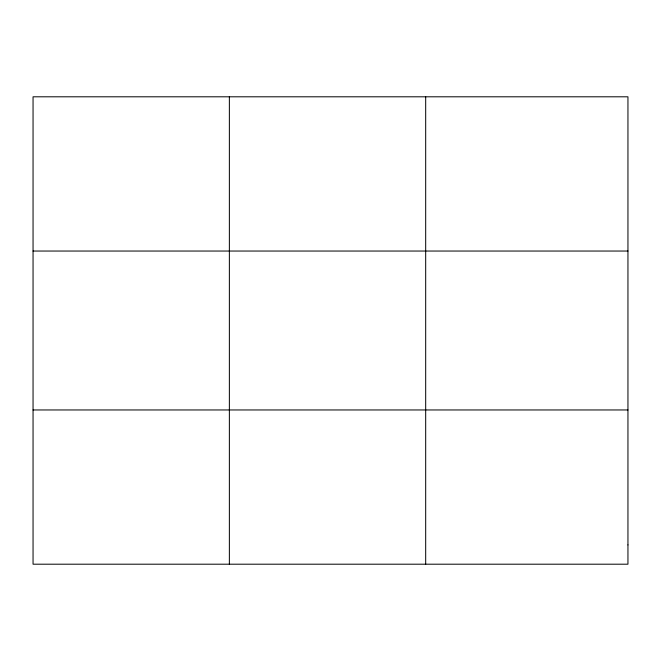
<?xml version="1.0" encoding="UTF-8"?>
<svg xmlns="http://www.w3.org/2000/svg" width="661" height="661" viewBox="0 0 661 661"><rect width="100%" height="100%" fill="white"/><g stroke="black" fill="none" stroke-linecap="round" stroke-linejoin="round"><path stroke-width="0.99" d="M229.367 96.803L229.367 564.197M425.684 96.803L425.684 564.197M33.05 251.04L627.95 251.04M33.05 409.96L627.95 409.96M627.95 544.92L627.95 564.197L33.05 564.197L33.05 96.803L627.95 96.803L627.95 544.92"/></g></svg>
